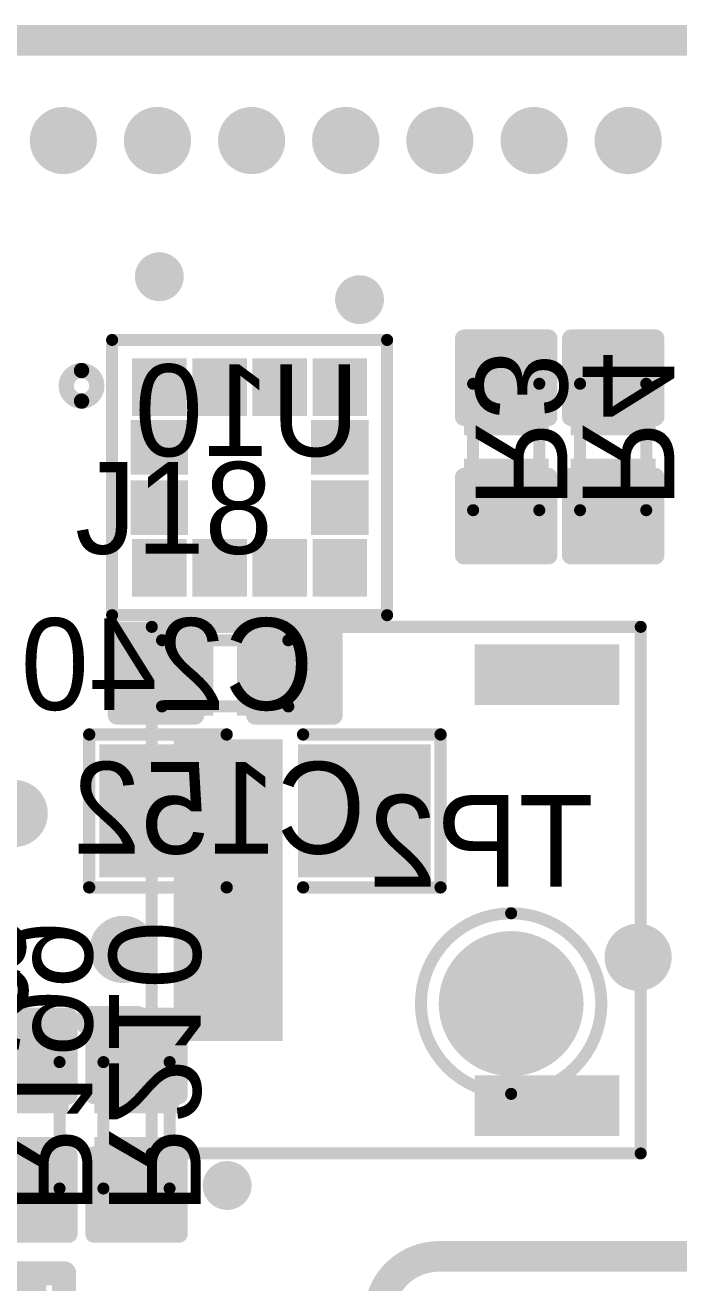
# Model space of a CAD drawing. Extents: x 722 to 1072, y 754 to 1061.
# Drawn here: x 802.12 to 807.56, y 1050.28 to 1060.73 of the extents above; entities that cross this region are included whole.
import ezdxf

# ---------------------------------------------------------------- set-up
doc = ezdxf.new("R2010")
doc.units = 0
doc.layers.get('0').update_dxf_attribs({"linetype": 'CONTINUOUS'})
for name, color, linetype in [('BOTTOMOVERLAY', 54, 'CONTINUOUS'), ('BOTTOMPASTE', 16, 'CONTINUOUS'), ('BOTTOMSOLDER', 6, 'CONTINUOUS'), ('KEEPOUTLAYER', 6, 'CONTINUOUS'), ('MECHANICAL13', 56, 'CONTINUOUS'), ('MULTILAYER', 9, 'CONTINUOUS'), ('TOPOVERLAY', 2, 'CONTINUOUS'), ('TOPPASTE', 8, 'CONTINUOUS'), ('TOPSOLDER', 216, 'CONTINUOUS'), ('VIAHOLELAYER', 16, 'CONTINUOUS')]:
    doc.layers.add(name, color=color, linetype=linetype)

# ---------------------------------------------------------------- blocks, each defined once
blk = doc.blocks.new('R_0402_B_13')
at = {"layer": 'BOTTOMOVERLAY', "const_width": 0.152}
for points in [[(-0.9, 0.35), (-0.9, -0.35)], [(-0.9, 0.35), (-0.25, 0.35)], [(0.25, 0.35), (0.9, 0.35)], [(0.9, 0.35), (0.9, -0.35)], [(-0.9, -0.35), (-0.25, -0.35)], [(0.25, -0.35), (0.9, -0.35)]]:
    blk.add_lwpolyline(points, dxfattribs=at)
at = {"layer": 'BOTTOMOVERLAY', "const_width": 0.0762}
for points in [[(-0.938, 0.35, 1), (-0.862, 0.35, 1)], [(-0.938, 0.35, 1), (-0.862, 0.35, 1)], [(-0.288, 0.35, 1), (-0.212, 0.35, 1)], [(0.212, 0.35, 1), (0.288, 0.35, 1)], [(0.862, 0.35, 1), (0.938, 0.35, 1)], [(0.862, 0.35, 1), (0.938, 0.35, 1)], [(-0.938, -0.35, 1), (-0.862, -0.35, 1)], [(-0.938, -0.35, 1), (-0.862, -0.35, 1)], [(-0.288, -0.35, 1), (-0.212, -0.35, 1)], [(0.212, -0.35, 1), (0.288, -0.35, 1)], [(0.862, -0.35, 1), (0.938, -0.35, 1)], [(0.862, -0.35, 1), (0.938, -0.35, 1)]]:
    blk.add_lwpolyline(points, format="xyb", close=True, dxfattribs=at)
at = {"layer": 'BOTTOMPASTE'}
for points in [[(-0.8, 0.25), (-0.8, -0.25), (-0.2, 0.25), (-0.2, -0.25)], [(0.2, 0.25), (0.2, -0.25), (0.8, 0.25), (0.8, -0.25)]]:
    blk.add_solid(points, dxfattribs=at)
at = {"layer": 'BOTTOMSOLDER'}
for points in [[(-0.902, 0.352), (-0.902, -0.352), (-0.098, 0.352), (-0.098, -0.352)], [(0.098, 0.352), (0.098, -0.352), (0.902, 0.352), (0.902, -0.352)]]:
    blk.add_solid(points, dxfattribs=at)
at = {"layer": 'MECHANICAL13', "const_width": 0.1}
for points in [[(-0.525, 0.275), (-0.525, -0.275)], [(-0.525, 0.275), (0.525, 0.275)], [(0.525, 0.275), (0.525, -0.275)], [(-0.525, -0.275), (0.525, -0.275)]]:
    blk.add_lwpolyline(points, dxfattribs=at)
at = {"layer": 'MECHANICAL13', "const_width": 0.05}
for points in [[(-0.55, 0.275, 1), (-0.5, 0.275, 1)], [(-0.55, 0.275, 1), (-0.5, 0.275, 1)], [(0.5, 0.275, 1), (0.55, 0.275, 1)], [(0.5, 0.275, 1), (0.55, 0.275, 1)], [(-0.55, -0.275, 1), (-0.5, -0.275, 1)], [(-0.55, -0.275, 1), (-0.5, -0.275, 1)], [(0.5, -0.275, 1), (0.55, -0.275, 1)], [(0.5, -0.275, 1), (0.55, -0.275, 1)]]:
    blk.add_lwpolyline(points, format="xyb", close=True, dxfattribs=at)
blk = doc.blocks.new('C_0603_B_108')
at = {"layer": 'BOTTOMOVERLAY', "const_width": 0.102}
for points in [[(-0.318, 0.635), (-1.46, 0.635)], [(-1.46, 0.635), (-1.46, -0.635)], [(1.46, 0.635), (0.318, 0.635)], [(1.46, 0.635), (1.46, -0.635)], [(-0.318, -0.635), (-1.46, -0.635)], [(1.46, -0.635), (0.318, -0.635)]]:
    blk.add_lwpolyline(points, dxfattribs=at)
at = {"layer": 'BOTTOMOVERLAY', "const_width": 0.0508}
for points in [[(-1.486, 0.635, 1), (-1.435, 0.635, 1)], [(-1.486, 0.635, 1), (-1.435, 0.635, 1)], [(-0.343, 0.635, 1), (-0.292, 0.635, 1)], [(0.292, 0.635, 1), (0.343, 0.635, 1)], [(1.435, 0.635, 1), (1.486, 0.635, 1)], [(1.435, 0.635, 1), (1.486, 0.635, 1)], [(-1.486, -0.635, 1), (-1.435, -0.635, 1)], [(-1.486, -0.635, 1), (-1.435, -0.635, 1)], [(-0.343, -0.635, 1), (-0.292, -0.635, 1)], [(0.292, -0.635, 1), (0.343, -0.635, 1)], [(1.435, -0.635, 1), (1.486, -0.635, 1)], [(1.435, -0.635, 1), (1.486, -0.635, 1)]]:
    blk.add_lwpolyline(points, format="xyb", close=True, dxfattribs=at)
at = {"layer": 'BOTTOMPASTE'}
for points in [[(-1.275, -0.45), (-0.376, -0.45), (-1.275, 0.45), (-0.376, 0.45)], [(0.376, -0.45), (1.275, -0.45), (0.376, 0.45), (1.275, 0.45)]]:
    blk.add_solid(points, dxfattribs=at)
at = {"layer": 'BOTTOMSOLDER'}
for points in [[(-1.377, -0.552), (-0.274, -0.552), (-1.377, 0.552), (-0.274, 0.552)], [(0.274, -0.552), (1.377, -0.552), (0.274, 0.552), (1.377, 0.552)]]:
    blk.add_solid(points, dxfattribs=at)
blk = doc.blocks.new('R_0402_B_236')
at = {"layer": 'BOTTOMOVERLAY', "const_width": 0.152}
for points in [[(-0.9, 0.35), (-0.25, 0.35)], [(-0.9, 0.35), (-0.9, -0.35)], [(0.25, 0.35), (0.9, 0.35)], [(0.9, 0.35), (0.9, -0.35)], [(-0.9, -0.35), (-0.25, -0.35)], [(0.25, -0.35), (0.9, -0.35)]]:
    blk.add_lwpolyline(points, dxfattribs=at)
at = {"layer": 'BOTTOMOVERLAY', "const_width": 0.0762}
for points in [[(-0.938, 0.35, 1), (-0.862, 0.35, 1)], [(-0.938, 0.35, 1), (-0.862, 0.35, 1)], [(-0.288, 0.35, 1), (-0.212, 0.35, 1)], [(0.212, 0.35, 1), (0.288, 0.35, 1)], [(0.862, 0.35, 1), (0.938, 0.35, 1)], [(0.862, 0.35, 1), (0.938, 0.35, 1)], [(-0.938, -0.35, 1), (-0.862, -0.35, 1)], [(-0.938, -0.35, 1), (-0.862, -0.35, 1)], [(-0.288, -0.35, 1), (-0.212, -0.35, 1)], [(0.212, -0.35, 1), (0.288, -0.35, 1)], [(0.862, -0.35, 1), (0.938, -0.35, 1)], [(0.862, -0.35, 1), (0.938, -0.35, 1)]]:
    blk.add_lwpolyline(points, format="xyb", close=True, dxfattribs=at)
at = {"layer": 'BOTTOMPASTE'}
for points in [[(-0.8, 0.25), (-0.8, -0.25), (-0.2, 0.25), (-0.2, -0.25)], [(0.2, 0.25), (0.2, -0.25), (0.8, 0.25), (0.8, -0.25)]]:
    blk.add_solid(points, dxfattribs=at)
at = {"layer": 'BOTTOMSOLDER'}
for points in [[(-0.902, 0.352), (-0.902, -0.352), (-0.098, 0.352), (-0.098, -0.352)], [(0.098, 0.352), (0.098, -0.352), (0.902, 0.352), (0.902, -0.352)]]:
    blk.add_solid(points, dxfattribs=at)
at = {"layer": 'MECHANICAL13', "const_width": 0.1}
for points in [[(-0.525, 0.275), (0.525, 0.275)], [(-0.525, 0.275), (-0.525, -0.275)], [(0.525, 0.275), (0.525, -0.275)], [(-0.525, -0.275), (0.525, -0.275)]]:
    blk.add_lwpolyline(points, dxfattribs=at)
at = {"layer": 'MECHANICAL13', "const_width": 0.05}
for points in [[(-0.55, 0.275, 1), (-0.5, 0.275, 1)], [(-0.55, 0.275, 1), (-0.5, 0.275, 1)], [(0.5, 0.275, 1), (0.55, 0.275, 1)], [(0.5, 0.275, 1), (0.55, 0.275, 1)], [(-0.55, -0.275, 1), (-0.5, -0.275, 1)], [(-0.55, -0.275, 1), (-0.5, -0.275, 1)], [(0.5, -0.275, 1), (0.55, -0.275, 1)], [(0.5, -0.275, 1), (0.55, -0.275, 1)]]:
    blk.add_lwpolyline(points, format="xyb", close=True, dxfattribs=at)
blk = doc.blocks.new('R_0402_B_241')
at = {"layer": 'BOTTOMOVERLAY', "const_width": 0.152}
for points in [[(-0.9, 0.35), (-0.9, -0.35)], [(-0.9, 0.35), (-0.25, 0.35)], [(0.25, 0.35), (0.9, 0.35)], [(0.9, 0.35), (0.9, -0.35)], [(-0.9, -0.35), (-0.25, -0.35)], [(0.25, -0.35), (0.9, -0.35)]]:
    blk.add_lwpolyline(points, dxfattribs=at)
at = {"layer": 'BOTTOMOVERLAY', "const_width": 0.0762}
for points in [[(-0.938, 0.35, 1), (-0.862, 0.35, 1)], [(-0.938, 0.35, 1), (-0.862, 0.35, 1)], [(-0.288, 0.35, 1), (-0.212, 0.35, 1)], [(0.212, 0.35, 1), (0.288, 0.35, 1)], [(0.862, 0.35, 1), (0.938, 0.35, 1)], [(0.862, 0.35, 1), (0.938, 0.35, 1)], [(-0.938, -0.35, 1), (-0.862, -0.35, 1)], [(-0.938, -0.35, 1), (-0.862, -0.35, 1)], [(-0.288, -0.35, 1), (-0.212, -0.35, 1)], [(0.212, -0.35, 1), (0.288, -0.35, 1)], [(0.862, -0.35, 1), (0.938, -0.35, 1)], [(0.862, -0.35, 1), (0.938, -0.35, 1)]]:
    blk.add_lwpolyline(points, format="xyb", close=True, dxfattribs=at)
at = {"layer": 'BOTTOMPASTE'}
for points in [[(-0.8, 0.25), (-0.8, -0.25), (-0.2, 0.25), (-0.2, -0.25)], [(0.2, 0.25), (0.2, -0.25), (0.8, 0.25), (0.8, -0.25)]]:
    blk.add_solid(points, dxfattribs=at)
at = {"layer": 'BOTTOMSOLDER'}
for points in [[(-0.902, 0.352), (-0.902, -0.352), (-0.098, 0.352), (-0.098, -0.352)], [(0.098, 0.352), (0.098, -0.352), (0.902, 0.352), (0.902, -0.352)]]:
    blk.add_solid(points, dxfattribs=at)
at = {"layer": 'MECHANICAL13', "const_width": 0.1}
for points in [[(-0.525, 0.275), (-0.525, -0.275)], [(-0.525, 0.275), (0.525, 0.275)], [(0.525, 0.275), (0.525, -0.275)], [(-0.525, -0.275), (0.525, -0.275)]]:
    blk.add_lwpolyline(points, dxfattribs=at)
at = {"layer": 'MECHANICAL13', "const_width": 0.05}
for points in [[(-0.55, 0.275, 1), (-0.5, 0.275, 1)], [(-0.55, 0.275, 1), (-0.5, 0.275, 1)], [(0.5, 0.275, 1), (0.55, 0.275, 1)], [(0.5, 0.275, 1), (0.55, 0.275, 1)], [(-0.55, -0.275, 1), (-0.5, -0.275, 1)], [(-0.55, -0.275, 1), (-0.5, -0.275, 1)], [(0.5, -0.275, 1), (0.55, -0.275, 1)], [(0.5, -0.275, 1), (0.55, -0.275, 1)]]:
    blk.add_lwpolyline(points, format="xyb", close=True, dxfattribs=at)
blk = doc.blocks.new('C_0402_B_305')
at = {"layer": 'BOTTOMOVERLAY', "const_width": 0.152}
for points in [[(-0.9, 0.35), (-0.9, -0.35)], [(-0.25, 0.35), (-0.9, 0.35)], [(0.9, 0.35), (0.25, 0.35)], [(0.9, 0.35), (0.9, -0.35)], [(-0.25, -0.35), (-0.9, -0.35)], [(0.9, -0.35), (0.25, -0.35)]]:
    blk.add_lwpolyline(points, dxfattribs=at)
at = {"layer": 'BOTTOMOVERLAY', "const_width": 0.0762}
for points in [[(-0.938, 0.35, 1), (-0.862, 0.35, 1)], [(-0.938, 0.35, 1), (-0.862, 0.35, 1)], [(-0.288, 0.35, 1), (-0.212, 0.35, 1)], [(0.212, 0.35, 1), (0.288, 0.35, 1)], [(0.862, 0.35, 1), (0.938, 0.35, 1)], [(0.862, 0.35, 1), (0.938, 0.35, 1)], [(-0.938, -0.35, 1), (-0.862, -0.35, 1)], [(-0.938, -0.35, 1), (-0.862, -0.35, 1)], [(-0.288, -0.35, 1), (-0.212, -0.35, 1)], [(0.212, -0.35, 1), (0.288, -0.35, 1)], [(0.862, -0.35, 1), (0.938, -0.35, 1)], [(0.862, -0.35, 1), (0.938, -0.35, 1)]]:
    blk.add_lwpolyline(points, format="xyb", close=True, dxfattribs=at)
at = {"layer": 'BOTTOMPASTE'}
for points in [[(-0.8, 0.25), (-0.8, -0.25), (-0.2, 0.25), (-0.2, -0.25)], [(0.2, 0.25), (0.2, -0.25), (0.8, 0.25), (0.8, -0.25)]]:
    blk.add_solid(points, dxfattribs=at)
at = {"layer": 'BOTTOMSOLDER'}
for points in [[(-0.902, 0.352), (-0.902, -0.352), (-0.098, 0.352), (-0.098, -0.352)], [(0.098, 0.352), (0.098, -0.352), (0.902, 0.352), (0.902, -0.352)]]:
    blk.add_solid(points, dxfattribs=at)
at = {"layer": 'MECHANICAL13', "const_width": 0.1}
for points in [[(-0.525, 0.275), (-0.525, -0.275)], [(0.525, 0.275), (-0.525, 0.275)], [(0.525, 0.275), (0.525, -0.275)], [(0.525, -0.275), (-0.525, -0.275)]]:
    blk.add_lwpolyline(points, dxfattribs=at)
at = {"layer": 'MECHANICAL13', "const_width": 0.05}
for points in [[(-0.55, 0.275, 1), (-0.5, 0.275, 1)], [(-0.55, 0.275, 1), (-0.5, 0.275, 1)], [(0.5, 0.275, 1), (0.55, 0.275, 1)], [(0.5, 0.275, 1), (0.55, 0.275, 1)], [(-0.55, -0.275, 1), (-0.5, -0.275, 1)], [(-0.55, -0.275, 1), (-0.5, -0.275, 1)], [(0.5, -0.275, 1), (0.55, -0.275, 1)], [(0.5, -0.275, 1), (0.55, -0.275, 1)]]:
    blk.add_lwpolyline(points, format="xyb", close=True, dxfattribs=at)
blk = doc.blocks.new('R_0402_B_317')
at = {"layer": 'BOTTOMOVERLAY', "const_width": 0.152}
for points in [[(-0.9, -0.35), (-0.9, 0.35)], [(-0.25, 0.35), (-0.9, 0.35)], [(0.9, 0.35), (0.25, 0.35)], [(0.9, -0.35), (0.9, 0.35)], [(-0.25, -0.35), (-0.9, -0.35)], [(0.9, -0.35), (0.25, -0.35)]]:
    blk.add_lwpolyline(points, dxfattribs=at)
at = {"layer": 'BOTTOMOVERLAY', "const_width": 0.0762}
for points in [[(-0.938, 0.35, 1), (-0.862, 0.35, 1)], [(-0.938, 0.35, 1), (-0.862, 0.35, 1)], [(-0.288, 0.35, 1), (-0.212, 0.35, 1)], [(0.212, 0.35, 1), (0.288, 0.35, 1)], [(0.862, 0.35, 1), (0.938, 0.35, 1)], [(0.862, 0.35, 1), (0.938, 0.35, 1)], [(-0.938, -0.35, 1), (-0.862, -0.35, 1)], [(-0.938, -0.35, 1), (-0.862, -0.35, 1)], [(-0.288, -0.35, 1), (-0.212, -0.35, 1)], [(0.212, -0.35, 1), (0.288, -0.35, 1)], [(0.862, -0.35, 1), (0.938, -0.35, 1)], [(0.862, -0.35, 1), (0.938, -0.35, 1)]]:
    blk.add_lwpolyline(points, format="xyb", close=True, dxfattribs=at)
at = {"layer": 'BOTTOMPASTE'}
for points in [[(-0.8, 0.25), (-0.8, -0.25), (-0.2, 0.25), (-0.2, -0.25)], [(0.2, 0.25), (0.2, -0.25), (0.8, 0.25), (0.8, -0.25)]]:
    blk.add_solid(points, dxfattribs=at)
at = {"layer": 'BOTTOMSOLDER'}
for points in [[(-0.902, 0.352), (-0.902, -0.352), (-0.098, 0.352), (-0.098, -0.352)], [(0.098, 0.352), (0.098, -0.352), (0.902, 0.352), (0.902, -0.352)]]:
    blk.add_solid(points, dxfattribs=at)
at = {"layer": 'MECHANICAL13', "const_width": 0.1}
for points in [[(-0.525, -0.275), (-0.525, 0.275)], [(0.525, 0.275), (-0.525, 0.275)], [(0.525, -0.275), (0.525, 0.275)], [(0.525, -0.275), (-0.525, -0.275)]]:
    blk.add_lwpolyline(points, dxfattribs=at)
at = {"layer": 'MECHANICAL13', "const_width": 0.05}
for points in [[(-0.55, 0.275, 1), (-0.5, 0.275, 1)], [(-0.55, 0.275, 1), (-0.5, 0.275, 1)], [(0.5, 0.275, 1), (0.55, 0.275, 1)], [(0.5, 0.275, 1), (0.55, 0.275, 1)], [(-0.55, -0.275, 1), (-0.5, -0.275, 1)], [(-0.55, -0.275, 1), (-0.5, -0.275, 1)], [(0.5, -0.275, 1), (0.55, -0.275, 1)], [(0.5, -0.275, 1), (0.55, -0.275, 1)]]:
    blk.add_lwpolyline(points, format="xyb", close=True, dxfattribs=at)
blk = doc.blocks.new('SC70_B_319')
at = {"layer": 'BOTTOMOVERLAY', "const_width": 0.2}
for points in [[(-1.778, -1.1), (-1.778, 1.1)], [(1.778, 1.1), (-1.778, 1.1)], [(1.778, -1.1), (1.778, 1.1)], [(1.778, -1.1), (-1.778, -1.1)]]:
    blk.add_lwpolyline(points, dxfattribs=at)
at = {"layer": 'BOTTOMOVERLAY'}
for points, const_width in [([(-1.828, 1.1, 1), (-1.728, 1.1, 1)], 0.1), ([(-1.828, 1.1, 1), (-1.728, 1.1, 1)], 0.1), ([(1.728, 1.1, 1), (1.828, 1.1, 1)], 0.1), ([(1.728, 1.1, 1), (1.828, 1.1, 1)], 0.1), ([(-1.828, -1.1, 1), (-1.728, -1.1, 1)], 0.1), ([(-1.828, -1.1, 1), (-1.728, -1.1, 1)], 0.1), ([(1.728, -1.1, 1), (1.828, -1.1, 1)], 0.1), ([(1.728, -1.1, 1), (1.828, -1.1, 1)], 0.1), ([(-1.016, -1.524, 1), (-1.266, -1.524, 1)], 0.25), ([(-1.329, -1.524, 1), (-1.204, -1.524, 1)], 0.125), ([(-1.078, -1.524, 1), (-0.954, -1.524, 1)], 0.125)]:
    blk.add_lwpolyline(points, format="xyb", close=True, dxfattribs=dict(at, const_width=const_width))
at = {"layer": 'BOTTOMPASTE'}
for points in [[(-1.575, 0.85), (-1.575, 0.45), (-0.675, 0.85), (-0.675, 0.45)], [(0.675, 0.85), (0.675, 0.45), (1.575, 0.85), (1.575, 0.45)], [(-1.575, 0.2), (-1.575, -0.2), (-0.675, 0.2), (-0.675, -0.2)], [(-1.575, -0.45), (-1.575, -0.85), (-0.675, -0.45), (-0.675, -0.85)], [(0.675, -0.45), (0.675, -0.85), (1.575, -0.45), (1.575, -0.85)]]:
    blk.add_solid(points, dxfattribs=at)
at = {"layer": 'BOTTOMSOLDER'}
for points in [[(-1.677, 0.952), (-1.677, 0.348), (-0.573, 0.952), (-0.573, 0.348)], [(0.573, 0.952), (0.573, 0.348), (1.677, 0.952), (1.677, 0.348)], [(-1.677, 0.302), (-1.677, -0.302), (-0.573, 0.302), (-0.573, -0.302)], [(-1.677, -0.348), (-1.677, -0.952), (-0.573, -0.348), (-0.573, -0.952)], [(0.573, -0.348), (0.573, -0.952), (1.677, -0.348), (1.677, -0.952)]]:
    blk.add_solid(points, dxfattribs=at)
at = {"layer": 'MECHANICAL13', "const_width": 0.1}
for points in [[(0.675, 1.1), (-0.675, 1.1)], [(-0.675, -1.1), (-0.675, 1.1)], [(0.675, -1.1), (0.675, 1.1)], [(0.675, -1.1), (-0.675, -1.1)]]:
    blk.add_lwpolyline(points, dxfattribs=at)
at = {"layer": 'MECHANICAL13', "const_width": 0.05}
for points in [[(-0.7, 1.1, 1), (-0.65, 1.1, 1)], [(-0.7, 1.1, 1), (-0.65, 1.1, 1)], [(0.65, 1.1, 1), (0.7, 1.1, 1)], [(0.65, 1.1, 1), (0.7, 1.1, 1)], [(-0.7, -1.1, 1), (-0.65, -1.1, 1)], [(-0.7, -1.1, 1), (-0.65, -1.1, 1)], [(0.65, -1.1, 1), (0.7, -1.1, 1)], [(0.65, -1.1, 1), (0.7, -1.1, 1)]]:
    blk.add_lwpolyline(points, format="xyb", close=True, dxfattribs=at)
blk = doc.blocks.new('LGA_12_B_320')
at = {"layer": 'BOTTOMOVERLAY', "const_width": 0.1}
for points in [[(-1.143, -1.143), (-1.143, 1.143)], [(1.143, 1.143), (-1.143, 1.143)], [(1.143, -1.143), (1.143, 1.143)], [(1.143, -1.143), (-1.143, -1.143)]]:
    blk.add_lwpolyline(points, dxfattribs=at)
at = {"layer": 'BOTTOMOVERLAY'}
for points, const_width in [([(-1.168, 1.143, 1), (-1.118, 1.143, 1)], 0.05), ([(-1.168, 1.143, 1), (-1.118, 1.143, 1)], 0.05), ([(1.118, 1.143, 1), (1.168, 1.143, 1)], 0.05), ([(1.118, 1.143, 1), (1.168, 1.143, 1)], 0.05), ([(-1.168, -1.143, 1), (-1.118, -1.143, 1)], 0.05), ([(-1.168, -1.143, 1), (-1.118, -1.143, 1)], 0.05), ([(1.118, -1.143, 1), (1.168, -1.143, 1)], 0.05), ([(1.118, -1.143, 1), (1.168, -1.143, 1)], 0.05), ([(-0.635, -1.397, 1), (-0.889, -1.397, 1)], 0.127), ([(-0.921, -1.397, 1), (-0.857, -1.397, 1)], 0.0635), ([(-0.667, -1.397, 1), (-0.603, -1.397, 1)], 0.0635)]:
    blk.add_lwpolyline(points, format="xyb", close=True, dxfattribs=dict(at, const_width=const_width))
at = {"layer": 'BOTTOMPASTE'}
for points in [[(-0.887, 0.625), (-0.612, 0.625), (-0.887, 0.875), (-0.612, 0.875)], [(-0.375, 0.888), (-0.375, 0.613), (-0.125, 0.888), (-0.125, 0.613)], [(0.125, 0.887), (0.125, 0.612), (0.375, 0.887), (0.375, 0.612)], [(0.612, 0.625), (0.887, 0.625), (0.612, 0.875), (0.887, 0.875)], [(-0.887, 0.125), (-0.612, 0.125), (-0.887, 0.375), (-0.612, 0.375)], [(0.612, 0.125), (0.887, 0.125), (0.612, 0.375), (0.887, 0.375)], [(-0.887, -0.375), (-0.612, -0.375), (-0.887, -0.125), (-0.612, -0.125)], [(0.612, -0.375), (0.887, -0.375), (0.612, -0.125), (0.887, -0.125)], [(-0.887, -0.875), (-0.612, -0.875), (-0.887, -0.625), (-0.612, -0.625)], [(-0.375, -0.613), (-0.375, -0.888), (-0.125, -0.613), (-0.125, -0.888)], [(0.125, -0.613), (0.125, -0.888), (0.375, -0.613), (0.375, -0.888)], [(0.612, -0.875), (0.887, -0.875), (0.612, -0.625), (0.887, -0.625)]]:
    blk.add_solid(points, dxfattribs=at)
at = {"layer": 'BOTTOMSOLDER'}
for points in [[(-0.989, 0.523), (-0.511, 0.523), (-0.989, 0.977), (-0.511, 0.977)], [(-0.477, 0.989), (-0.477, 0.511), (-0.023, 0.989), (-0.023, 0.511)], [(0.023, 0.989), (0.023, 0.511), (0.477, 0.989), (0.477, 0.511)], [(0.511, 0.523), (0.989, 0.523), (0.511, 0.977), (0.989, 0.977)], [(-0.989, 0.023), (-0.511, 0.023), (-0.989, 0.477), (-0.511, 0.477)], [(0.511, 0.023), (0.989, 0.023), (0.511, 0.477), (0.989, 0.477)], [(-0.989, -0.477), (-0.511, -0.477), (-0.989, -0.023), (-0.511, -0.023)], [(0.511, -0.477), (0.989, -0.477), (0.511, -0.023), (0.989, -0.023)], [(-0.477, -0.511), (-0.477, -0.989), (-0.023, -0.511), (-0.023, -0.989)], [(0.023, -0.511), (0.023, -0.989), (0.477, -0.511), (0.477, -0.989)], [(-0.989, -0.977), (-0.511, -0.977), (-0.989, -0.523), (-0.511, -0.523)], [(0.511, -0.977), (0.989, -0.977), (0.511, -0.523), (0.989, -0.523)]]:
    blk.add_solid(points, dxfattribs=at)
blk = doc.blocks.new('TESTPOINT1_B_324')
at = {"layer": 'BOTTOMOVERLAY'}
for points, const_width in [([(0.75, 0, 1), (-0.75, 0, 1)], 0.1), ([(-0.775, 0, 1), (-0.725, 0, 1)], 0.05), ([(0.725, 0, 1), (0.775, 0, 1)], 0.05)]:
    blk.add_lwpolyline(points, format="xyb", close=True, dxfattribs=dict(at, const_width=const_width))
at = {"layer": 'BOTTOMPASTE', "const_width": 0.5}
blk.add_lwpolyline([(-0.25, 0, 1), (0.25, 0, 1)], format="xyb", close=True, dxfattribs=at)
at = {"layer": 'BOTTOMSOLDER', "const_width": 0.602}
blk.add_lwpolyline([(-0.301, 0, 1), (0.301, 0, 1)], format="xyb", close=True, dxfattribs=at)
blk = doc.blocks.new('503480_0500_367')
at = {"layer": 'TOPOVERLAY'}
for points, const_width in [([(-2.104, 2.187), (-2.104, -2.187)], 0.1), ([(1.96, 2.187), (-2.104, 2.187)], 0.1), ([(1.96, 2.187), (1.96, -2.187)], 0.1), ([(2.468, 1.088), (2.087, 1.088)], 0.254), ([(1.96, -2.187), (-2.104, -2.187)], 0.1)]:
    blk.add_lwpolyline(points, dxfattribs=dict(at, const_width=const_width))
for points, const_width in [([(-2.129, 2.187, 1), (-2.079, 2.187, 1)], 0.05), ([(-2.129, 2.187, 1), (-2.079, 2.187, 1)], 0.05), ([(1.935, 2.187, 1), (1.985, 2.187, 1)], 0.05), ([(1.935, 2.187, 1), (1.985, 2.187, 1)], 0.05), ([(2.024, 1.088, 1), (2.151, 1.088, 1)], 0.127), ([(2.405, 1.088, 1), (2.532, 1.088, 1)], 0.127), ([(-2.129, -2.187, 1), (-2.079, -2.187, 1)], 0.05), ([(-2.129, -2.187, 1), (-2.079, -2.187, 1)], 0.05), ([(1.935, -2.187, 1), (1.985, -2.187, 1)], 0.05), ([(1.935, -2.187, 1), (1.985, -2.187, 1)], 0.05)]:
    blk.add_lwpolyline(points, format="xyb", close=True, dxfattribs=dict(at, const_width=const_width))
at = {"layer": 'TOPPASTE'}
for points in [[(-1.825, 1.64), (-0.825, 1.64), (-1.825, 1.94), (-0.825, 1.94)], [(0.975, 0.85), (1.675, 0.85), (0.975, 1.15), (1.675, 1.15)], [(0.975, 0.35), (1.675, 0.35), (0.975, 0.65), (1.675, 0.65)], [(0.975, -0.15), (1.675, -0.15), (0.975, 0.15), (1.675, 0.15)], [(0.975, -0.65), (1.675, -0.65), (0.975, -0.35), (1.675, -0.35)], [(0.975, -1.15), (1.675, -1.15), (0.975, -0.85), (1.675, -0.85)], [(-1.825, -1.94), (-0.825, -1.94), (-1.825, -1.64), (-0.825, -1.64)]]:
    blk.add_solid(points, dxfattribs=at)
at = {"layer": 'TOPSOLDER'}
for points in [[(-1.927, 1.538), (-0.723, 1.538), (-1.927, 2.042), (-0.723, 2.042)], [(0.873, 0.748), (1.777, 0.748), (0.873, 1.252), (1.777, 1.252)], [(0.873, 0.248), (1.777, 0.248), (0.873, 0.752), (1.777, 0.752)], [(0.873, -0.252), (1.777, -0.252), (0.873, 0.252), (1.777, 0.252)], [(0.873, -0.752), (1.777, -0.752), (0.873, -0.248), (1.777, -0.248)], [(0.873, -1.252), (1.777, -1.252), (0.873, -0.748), (1.777, -0.748)], [(-1.927, -2.042), (-0.723, -2.042), (-1.927, -1.538), (-0.723, -1.538)]]:
    blk.add_solid(points, dxfattribs=at)

msp = doc.modelspace()

# ---------------------------------------------------------------- linework, layer by layer
at = {"layer": 'KEEPOUTLAYER', "const_width": 0.254}
for points in [[(726.163, 1060.599), (809.563, 1060.599)], [(805.563, 1050.499), (813.063, 1050.499)]]:
    msp.add_lwpolyline(points, dxfattribs=at)
msp.add_lwpolyline([(805.063, 1049.999, -0.414214), (805.563, 1050.499)], format="xyb", dxfattribs=at)
at = {"layer": 'KEEPOUTLAYER', "const_width": 0.127}
msp.add_lwpolyline([(805.499, 1050.499, 1), (805.626, 1050.499, 1)], format="xyb", close=True, dxfattribs=at)
msp.add_lwpolyline([(805.499, 1050.499, 1), (805.626, 1050.499, 1)], format="xyb", close=True, dxfattribs=at)
at = {"layer": 'MULTILAYER'}
for points, const_width in [([(802.301, 1059.767, 1), (802.58, 1059.767, 1)], 0.279), ([(803.083, 1059.767, 1), (803.363, 1059.767, 1)], 0.279), ([(803.866, 1059.767, 1), (804.145, 1059.767, 1)], 0.279), ([(804.648, 1059.767, 1), (804.928, 1059.767, 1)], 0.279), ([(805.431, 1059.767, 1), (805.71, 1059.767, 1)], 0.279), ([(806.214, 1059.767, 1), (806.493, 1059.767, 1)], 0.279), ([(806.996, 1059.767, 1), (807.276, 1059.767, 1)], 0.279), ([(803.137, 1058.636, 1), (803.34, 1058.636, 1)], 0.203), ([(804.801, 1058.446, 1), (805.004, 1058.446, 1)], 0.203), ([(801.893, 1054.178, 1), (802.172, 1054.178, 1)], 0.279), ([(802.798, 1053.049, 1), (803.077, 1053.049, 1)], 0.279), ([(807.079, 1052.984, 1), (807.358, 1052.984, 1)], 0.279), ([(803.701, 1051.088, 1), (803.904, 1051.088, 1)], 0.203)]:
    msp.add_lwpolyline(points, format="xyb", close=True, dxfattribs=dict(at, const_width=const_width))
at = {"layer": 'VIAHOLELAYER'}
for points, const_width in [([(802.364, 1059.767, 1), (802.517, 1059.767, 1)], 0.152), ([(803.147, 1059.767, 1), (803.299, 1059.767, 1)], 0.152), ([(803.929, 1059.767, 1), (804.082, 1059.767, 1)], 0.152), ([(804.712, 1059.767, 1), (804.864, 1059.767, 1)], 0.152), ([(805.495, 1059.767, 1), (805.647, 1059.767, 1)], 0.152), ([(806.277, 1059.767, 1), (806.43, 1059.767, 1)], 0.152), ([(807.06, 1059.767, 1), (807.212, 1059.767, 1)], 0.152), ([(803.188, 1058.636, 1), (803.29, 1058.636, 1)], 0.102), ([(804.852, 1058.446, 1), (804.954, 1058.446, 1)], 0.102), ([(801.956, 1054.178, 1), (802.109, 1054.178, 1)], 0.152), ([(802.861, 1053.049, 1), (803.014, 1053.049, 1)], 0.152), ([(807.142, 1052.984, 1), (807.295, 1052.984, 1)], 0.152), ([(803.752, 1051.088, 1), (803.853, 1051.088, 1)], 0.102)]:
    msp.add_lwpolyline(points, format="xyb", close=True, dxfattribs=dict(at, const_width=const_width))

# ---------------------------------------------------------------- block references
for name, p, rotation in [('LGA_12_B_320', (803.989, 1056.968), 270), ('R_0402_B_236', (806.122, 1057.222), 90), ('R_0402_B_241', (807.011, 1057.222), 90), ('503480_0500_367', (805.136, 1053.541), 180), ('C_0402_B_305', (803.786, 1055.342), 180), ('C_0603_B_108', (804.116, 1054.199), 180), ('TESTPOINT1_B_324', (806.163, 1052.599), 270), ('R_0402_B_317', (802.134, 1051.588), 270), ('R_0402_B_13', (803.049, 1051.588), 90), ('SC70_B_319', (801.347, 1048.581), 270)]:
    msp.add_blockref(name, p, dxfattribs=dict(rotation=rotation))

# ---------------------------------------------------------------- texts
at = {"layer": 'BOTTOMOVERLAY', "text_generation_flag": 2}
for s, p in [('U10', (804.903, 1057.146)), ('C240', (804.522, 1055.038)), ('C152', (804.954, 1053.844)), ('TP2', (806.846, 1053.569))]:
    msp.add_text(s, height=0.762, dxfattribs=at).set_placement(p)
for s, p in [('R3', (805.868, 1056.714)), ('R4', (806.757, 1056.714)), ('R199', (801.92, 1050.851)), ('R210', (802.82, 1050.851))]:
    msp.add_text(s, height=0.762, rotation=270, dxfattribs=at).set_placement(p)
at = {"layer": 'TOPOVERLAY'}
for s, p in [('J18', (802.538, 1056.335)), ('C253', (799.763, 1052.499))]:
    msp.add_text(s, height=0.762, dxfattribs=at).set_placement(p)

doc.saveas('drawing.dxf')
